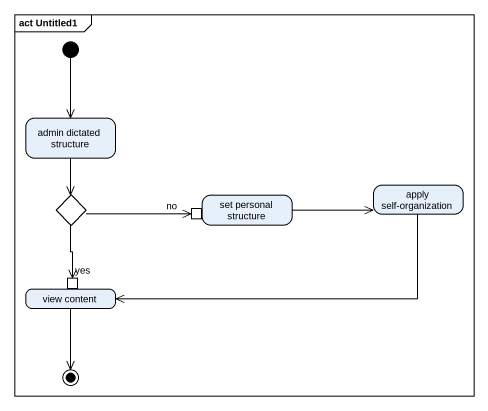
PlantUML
@startuml
mainframe act Untitled1
hide empty description
state "admin dictated structure" as admin_dictated_structure
state "apply self-organization" as apply_self_organization
state choice1 <<choice>>
state "set personal structure" as set_personal_structure {
  state no <<inputPin>>
}
state "view content" as view_content {
  state yes <<inputPin>>
}
[*] --> admin_dictated_structure
admin_dictated_structure --> choice1
apply_self_organization -left-> view_content
choice1 -right-> no
choice1 --> yes
set_personal_structure -right-> apply_self_organization
view_content --> [*]
@enduml
